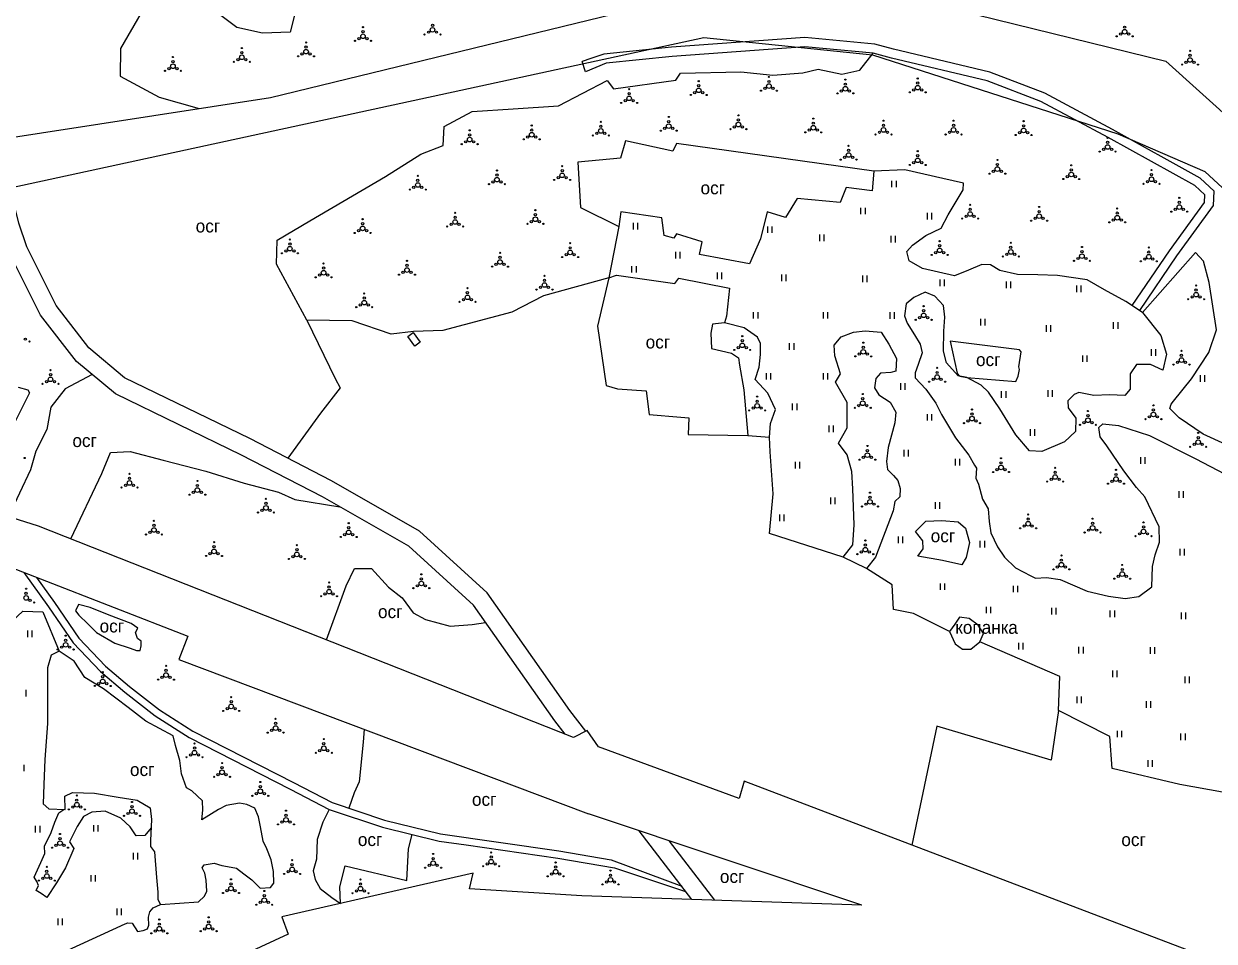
# Model space of a CAD drawing. Header units: millimetres. Extents: x 1379499 to 1411715, y 5652947 to 5671991.
# Drawn here: x 1400768 to 1401416, y 5660369 to 5660868 of the extents above; entities that cross this region are included whole.
import ezdxf

# ---------------------------------------------------------------- set-up
doc = ezdxf.new("R2010")
doc.units = ezdxf.units.MM
doc.layers.add('_5Інше', color=252, linetype='Continuous', lineweight=25)
for name, color, linetype in [('вулиці', 7, 'Continuous'), ('ВулНазва', 7, 'Continuous'), ('на область', 5, 'Continuous')]:
    doc.layers.add(name, color=color, linetype=linetype)
picture_1 = doc.add_image_def('image1.bmp', size_in_pixel=(3370, 2384))

# ---------------------------------------------------------------- blocks, each defined once
blk = doc.blocks.new('ЛвЗд')
at = {"layer": '_5Інше', "color": 204, "linetype": 'Continuous'}
for points in [[(45111.047, 27866.312), (45265.093, 27827.251)], [(44777.635, 27810.375), (44999.44, 27863.053)], [(44635.724, 27762.095), (45013.836, 27841.635)], [(45013.836, 27841.635), (45105.502, 27831.74)], [(45105.502, 27831.74), (45238.843, 27787.959)], [(45265.093, 27827.251), (45303.505, 27792.337)], [(44620.877, 27787.19), (44777.635, 27810.375)], [(45238.843, 27787.959), (45286.126, 27767.159)], [(45286.126, 27767.159), (45365.097, 27693.198)], [(44649.912, 27577.828), (44484.405, 27631.143)], [(44940.513, 27461.027), (44649.912, 27577.828)], [(44610.67, 27564.91), (44730.889, 27517.403)], [(44730.889, 27517.403), (44725.98, 27504.782)], [(44725.98, 27504.782), (44948.451, 27419.358)], [(44947.956, 27464.753), (44940.513, 27461.027)], [(44954.213, 27455.858), (44947.956, 27464.753)], [(45030.604, 27427.205), (44954.213, 27455.858)], [(45033.36, 27436.615), (45030.604, 27427.205)], [(45618.289, 27209.898), (45033.36, 27436.615)], [(45096.954, 27368.794), (44948.451, 27419.358)], [(44885.527, 27387.454), (44781.295, 27364.25)], [(44883.394, 27379.01), (44885.527, 27387.454)], [(44944.511, 27374.768), (44883.394, 27379.01)], [(45096.954, 27368.794), (44944.511, 27374.768)], [(44781.295, 27364.25), (44784.572, 27354.786)], [(44784.572, 27354.786), (44612.782, 27276.514)]]:
    blk.add_lwpolyline(points, dxfattribs=at)

msp = doc.modelspace()

# ---------------------------------------------------------------- linework, layer by layer
at = {"layer": 'вулиці', "color": 7}
for p, q in [((1401240.59, 5660778.9), (1401240.59, 5660782.5)), ((1401242.99, 5660778.9), (1401242.99, 5660782.5)), ((1401223.71, 5660764.21), (1401223.71, 5660767.81)), ((1401226.11, 5660764.21), (1401226.11, 5660767.81)), ((1401259.87, 5660761.43), (1401259.87, 5660765.03)), ((1401262.27, 5660761.43), (1401262.27, 5660765.03)), ((1401099.85, 5660755.88), (1401099.85, 5660759.48)), ((1401102.25, 5660755.88), (1401102.25, 5660759.48)), ((1401173.04, 5660754.04), (1401173.04, 5660757.64)), ((1401175.44, 5660754.04), (1401175.44, 5660757.64)), ((1401201.25, 5660749.67), (1401201.25, 5660753.27)), ((1401203.65, 5660749.67), (1401203.65, 5660753.27)), ((1401240.2, 5660748.93), (1401240.2, 5660752.53)), ((1401242.6, 5660748.93), (1401242.6, 5660752.53)), ((1401122.9, 5660740.2), (1401122.9, 5660743.8)), ((1401125.3, 5660740.2), (1401125.3, 5660743.8)), ((1401099.06, 5660732.46), (1401099.06, 5660736.06)), ((1401101.46, 5660732.46), (1401101.46, 5660736.06)), ((1401145.55, 5660728.88), (1401145.55, 5660732.48)), ((1401147.95, 5660728.88), (1401147.95, 5660732.48)), ((1401180.59, 5660727.84), (1401180.59, 5660731.44)), ((1401182.99, 5660727.84), (1401182.99, 5660731.44)), ((1401224.69, 5660727.25), (1401224.69, 5660730.85)), ((1401227.09, 5660727.25), (1401227.09, 5660730.85)), ((1401266.88, 5660725.06), (1401266.88, 5660728.66)), ((1401269.28, 5660725.06), (1401269.28, 5660728.66)), ((1401302.93, 5660723.97), (1401302.93, 5660727.57)), ((1401305.33, 5660723.97), (1401305.33, 5660727.57)), ((1401341.16, 5660721.79), (1401341.16, 5660725.39)), ((1401343.56, 5660721.79), (1401343.56, 5660725.39)), ((1401165.29, 5660707.4), (1401165.29, 5660711)), ((1401167.69, 5660707.4), (1401167.69, 5660711)), ((1401203.24, 5660707.4), (1401203.24, 5660711)), ((1401205.64, 5660707.4), (1401205.64, 5660711)), ((1401239.59, 5660707.27), (1401239.59, 5660710.87)), ((1401241.99, 5660707.27), (1401241.99, 5660710.87)), ((1401288.95, 5660703.68), (1401288.95, 5660707.28)), ((1401291.35, 5660703.68), (1401291.35, 5660707.28)), ((1401324.77, 5660700.18), (1401324.77, 5660703.78)), ((1401327.17, 5660700.18), (1401327.17, 5660703.78)), ((1401361.26, 5660701.93), (1401361.26, 5660705.53)), ((1401363.66, 5660701.93), (1401363.66, 5660705.53)), ((1401184.88, 5660690.42), (1401184.88, 5660694.02)), ((1401187.28, 5660690.42), (1401187.28, 5660694.02)), ((1401344.43, 5660683.82), (1401344.43, 5660687.42)), ((1401346.83, 5660683.82), (1401346.83, 5660687.42)), ((1401381.8, 5660687.2), (1401381.8, 5660690.8)), ((1401384.2, 5660687.2), (1401384.2, 5660690.8)), ((1401172.22, 5660674.2), (1401172.22, 5660677.8)), ((1401174.62, 5660674.2), (1401174.62, 5660677.8)), ((1401203.33, 5660674.2), (1401203.33, 5660677.8)), ((1401205.73, 5660674.2), (1401205.73, 5660677.8)), ((1401408.55, 5660673.09), (1401408.55, 5660676.69)), ((1401410.95, 5660673.09), (1401410.95, 5660676.69)), ((1401245.39, 5660668.68), (1401245.39, 5660672.28)), ((1401247.79, 5660668.68), (1401247.79, 5660672.28)), ((1401300.31, 5660664.29), (1401300.31, 5660667.89)), ((1401302.71, 5660664.29), (1401302.71, 5660667.89)), ((1401325.65, 5660664.83), (1401325.65, 5660668.43)), ((1401328.05, 5660664.83), (1401328.05, 5660668.43)), ((1401186.52, 5660657.66), (1401186.52, 5660661.26)), ((1401188.92, 5660657.66), (1401188.92, 5660661.26)), ((1401259.89, 5660651.9), (1401259.89, 5660655.5)), ((1401262.29, 5660651.9), (1401262.29, 5660655.5)), ((1401206.34, 5660645.63), (1401206.34, 5660649.23)), ((1401208.74, 5660645.63), (1401208.74, 5660649.23)), ((1401316.04, 5660643.56), (1401316.04, 5660647.16)), ((1401318.44, 5660643.56), (1401318.44, 5660647.16)), ((1401247.17, 5660632.32), (1401247.17, 5660635.92)), ((1401249.57, 5660632.32), (1401249.57, 5660635.92)), ((1401188.03, 5660625.83), (1401188.03, 5660629.43)), ((1401190.43, 5660625.83), (1401190.43, 5660629.43)), ((1401275.16, 5660627.49), (1401275.16, 5660631.09)), ((1401277.56, 5660627.49), (1401277.56, 5660631.09)), ((1401376.04, 5660628.37), (1401376.04, 5660631.97)), ((1401378.44, 5660628.37), (1401378.44, 5660631.97)), ((1401207.34, 5660606.43), (1401207.34, 5660610.03)), ((1401209.74, 5660606.43), (1401209.74, 5660610.03)), ((1401396.9, 5660609.81), (1401396.9, 5660613.41)), ((1401399.3, 5660609.81), (1401399.3, 5660613.41)), ((1401264.22, 5660603.85), (1401264.22, 5660607.45)), ((1401266.62, 5660603.85), (1401266.62, 5660607.45)), ((1401179.5, 5660597.16), (1401179.5, 5660600.76)), ((1401181.9, 5660597.16), (1401181.9, 5660600.76)), ((1401244.13, 5660585.14), (1401244.13, 5660588.74)), ((1401246.53, 5660585.14), (1401246.53, 5660588.74)), ((1401288.66, 5660582.85), (1401288.66, 5660586.45)), ((1401291.06, 5660582.85), (1401291.06, 5660586.45)), ((1401397.41, 5660578.48), (1401397.41, 5660582.08)), ((1401399.81, 5660578.48), (1401399.81, 5660582.08)), ((1401267.03, 5660559.71), (1401267.03, 5660563.31)), ((1401269.43, 5660559.71), (1401269.43, 5660563.31)), ((1401306.73, 5660558.44), (1401306.73, 5660562.04)), ((1401309.13, 5660558.44), (1401309.13, 5660562.04)), ((1401291.97, 5660547), (1401291.97, 5660550.6)), ((1401294.37, 5660547), (1401294.37, 5660550.6)), ((1401327.63, 5660546.45), (1401327.63, 5660550.05)), ((1401330.03, 5660546.45), (1401330.03, 5660550.05)), ((1401359.45, 5660544.92), (1401359.45, 5660548.52)), ((1401361.85, 5660544.92), (1401361.85, 5660548.52)), ((1401398.18, 5660543.84), (1401398.18, 5660547.44)), ((1401400.58, 5660543.84), (1401400.58, 5660547.44)), ((1400770.09, 5660533.97), (1400770.09, 5660537.57)), ((1400772.49, 5660533.97), (1400772.49, 5660537.57)), ((1401309.57, 5660527.38), (1401309.57, 5660530.98)), ((1401311.97, 5660527.38), (1401311.97, 5660530.98)), ((1401342.4, 5660525.09), (1401342.4, 5660528.69)), ((1401344.8, 5660525.09), (1401344.8, 5660528.69)), ((1401381.38, 5660525.02), (1401381.38, 5660528.62)), ((1401383.78, 5660525.02), (1401383.78, 5660528.62)), ((1401360.76, 5660512.31), (1401360.76, 5660515.91)), ((1401363.16, 5660512.31), (1401363.16, 5660515.91)), ((1401400.21, 5660509.01), (1401400.21, 5660512.61)), ((1401402.61, 5660509.01), (1401402.61, 5660512.61)), ((1400769.31, 5660501.68), (1400769.31, 5660505.28)), ((1401341.38, 5660498.14), (1401341.38, 5660501.74)), ((1401343.78, 5660498.14), (1401343.78, 5660501.74)), ((1401379.09, 5660495.53), (1401379.09, 5660499.13)), ((1401381.49, 5660495.53), (1401381.49, 5660499.13)), ((1401363.31, 5660479.52), (1401363.31, 5660483.12)), ((1401365.71, 5660479.52), (1401365.71, 5660483.12)), ((1401397.92, 5660477.99), (1401397.92, 5660481.59)), ((1401400.32, 5660477.99), (1401400.32, 5660481.59)), ((1401380.11, 5660463.5), (1401380.11, 5660467.1)), ((1401382.51, 5660463.5), (1401382.51, 5660467.1)), ((1400768.17, 5660460.99), (1400768.17, 5660464.59)), ((1400774.42, 5660427.7), (1400774.42, 5660431.3)), ((1400776.82, 5660427.7), (1400776.82, 5660431.3)), ((1400806.03, 5660428.17), (1400806.03, 5660431.77)), ((1400808.43, 5660428.17), (1400808.43, 5660431.77)), ((1400827.74, 5660412.95), (1400827.74, 5660416.55)), ((1400830.14, 5660412.95), (1400830.14, 5660416.55)), ((1400804.65, 5660400.95), (1400804.65, 5660404.55)), ((1400807.05, 5660400.95), (1400807.05, 5660404.55)), ((1400818.73, 5660382.73), (1400818.73, 5660386.33)), ((1400821.13, 5660382.73), (1400821.13, 5660386.33)), ((1400786.72, 5660377.31), (1400786.72, 5660380.91)), ((1400789.12, 5660377.31), (1400789.12, 5660380.91))]:
    msp.add_line(p, q, dxfattribs=at)
at = {"layer": 'вулиці', "color": 7, "lineweight": -2}
for points in [[(1400915.29, 5660927.68), (1400923.87, 5660915.3), (1400921.62, 5660911.28), (1400924.84, 5660901.79), (1400918.08, 5660883.45), (1400912.92, 5660863.34), (1400897.95, 5660862.86), (1400883.94, 5660865.91), (1400874.6, 5660872.99), (1400871.54, 5660882.8), (1400860.42, 5660884.25), (1400843.95, 5660883.13), (1400831.82, 5660873.83), (1400820.67, 5660854.54), (1400820.5, 5660839.42), (1400841.66, 5660828.04), (1400863.45, 5660821.83)], [(1401375.48, 5660711.79), (1401395.73, 5660741.53), (1401415.72, 5660768.98), (1401415.99, 5660776.8), (1401408.45, 5660783.94), (1401360.64, 5660810.4), (1401323.77, 5660830.09), (1401293.88, 5660841.59), (1401241.51, 5660854.14), (1401231.2, 5660856.79), (1401193.2, 5660860.45), (1401120.6, 5660855.12), (1401083.66, 5660851.46), (1401076.65, 5660849.04), (1401071.89, 5660847.46)], [(1401371.28, 5660714.51), (1401391.65, 5660744.41), (1401410.77, 5660770.68), (1401410.91, 5660774.72), (1401405.47, 5660779.88), (1401358.25, 5660806.01), (1401321.69, 5660825.53), (1401292.39, 5660836.81), (1401240.3, 5660849.29), (1401230.33, 5660851.85), (1401193.14, 5660855.43), (1401121.03, 5660850.14), (1401084.93, 5660846.57), (1401073.85, 5660841.75), (1401071.89, 5660847.46)], [(1401086.47, 5660729.67), (1401080.29, 5660703.38), (1401084.95, 5660671.06), (1401091.23, 5660669.2), (1401106.82, 5660668.04), (1401108.45, 5660655.25), (1401125.67, 5660653.86), (1401130.09, 5660653.39), (1401129.63, 5660644.33), (1401162.15, 5660643.73)], [(1400921.97, 5660706.52), (1400937.52, 5660674.76), (1400940.22, 5660669.76), (1400929.43, 5660655.91), (1400911.75, 5660631.41)], [(1400805.17, 5660677.02), (1400790.49, 5660669.13), (1400782.73, 5660659.26), (1400780.61, 5660647.04), (1400774.5, 5660635.29), (1400771.67, 5660625.19), (1400759.64, 5660599.63)], [(1400771.05, 5660667.09), (1400763.1, 5660650.99)], [(1400764.88, 5660670.05), (1400770.22, 5660668.63), (1400771.05, 5660667.09)], [(1401214.01, 5660577.5), (1401173.88, 5660590.42), (1401175.85, 5660612.07), (1401174.33, 5660634.91), (1401173.98, 5660642.98)], [(1400793.67, 5660587.48), (1400810.53, 5660623.04), (1400815.24, 5660634.56), (1400825.82, 5660635.03), (1400843.93, 5660630.33), (1400866.99, 5660624.45), (1400887.97, 5660617.84), (1400906.55, 5660612.91), (1400915.49, 5660608.91), (1400940.09, 5660604.99)], [(1401253.35, 5660591.6), (1401259, 5660597.25), (1401267.81, 5660597.47), (1401276.62, 5660596.79), (1401280.69, 5660593.41), (1401282.72, 5660585.51), (1401280.91, 5660577.38), (1401278.65, 5660573.32), (1401268.03, 5660575.8), (1401254.7, 5660578.06), (1401257.64, 5660582.12), (1401257.41, 5660586.41), (1401253.35, 5660591.6)], [(1400932.74, 5660532.53), (1400943.54, 5660562.05), (1400948.01, 5660571.45), (1400957.19, 5660571.45), (1400966.56, 5660561.18), (1400973.89, 5660555.47), (1400980, 5660547.25), (1400986.59, 5660543.72), (1401000, 5660539.96), (1401011.99, 5660540.9), (1401019.37, 5660542.08)], [(1401420.45, 5660449.59), (1401397.33, 5660453.9), (1401360.5, 5660462.53), (1401359.23, 5660480.04), (1401331.19, 5660494.11), (1401331.96, 5660512.63), (1401288.46, 5660531.5), (1401290.49, 5660536.07), (1401287.44, 5660540.63), (1401282.62, 5660544.19), (1401277.28, 5660544.95), (1401274.74, 5660541.14), (1401271.95, 5660537.08), (1401252.39, 5660546.98), (1401241.47, 5660549.01), (1401240.7, 5660562.46), (1401226.76, 5660571.43)], [(1400768.04, 5660569.2), (1400781.5, 5660550.61), (1400794.91, 5660530.99), (1400809.72, 5660515.42), (1400822.92, 5660504), (1400839.57, 5660491.19), (1400857.99, 5660479.43), (1400912.98, 5660451.3), (1400934.26, 5660440.27), (1400963.17, 5660430.57), (1400994.1, 5660423.05), (1401008.78, 5660420.92)], [(1400774.91, 5660566.53), (1400784.78, 5660552.91), (1400798.03, 5660533.51), (1400812.48, 5660518.32), (1400825.44, 5660507.1), (1400841.87, 5660494.47), (1400859.99, 5660482.9), (1400914.81, 5660454.85), (1400935.82, 5660443.96), (1400964.28, 5660434.42), (1400994.86, 5660426.98), (1401059.32, 5660417.65), (1401087.78, 5660412.87), (1401126.12, 5660398.39)], [(1400797.83, 5660551.87), (1400796.08, 5660548.38), (1400798.03, 5660546.02), (1400802.86, 5660541.2), (1400807.48, 5660536.48), (1400817.55, 5660530.73), (1400825.88, 5660528.06), (1400829.27, 5660526.73), (1400831.32, 5660526.83), (1400831.94, 5660529.39), (1400831.94, 5660531.86), (1400829.88, 5660533.29), (1400828.86, 5660536.48), (1400829.99, 5660538.94), (1400826.49, 5660541.51), (1400814.47, 5660545.92), (1400804.2, 5660550.13), (1400797.83, 5660551.87)], [(1400745.41, 5660532.37), (1400758.36, 5660539.66), (1400767.4, 5660548.14), (1400778.34, 5660547.87), (1400787.28, 5660526.45)], [(1401271.95, 5660537.08), (1401274.99, 5660530.43), (1401279, 5660527.54), (1401283.45, 5660527.54), (1401288.46, 5660531.5), (1401288.46, 5660531.5)], [(1401331.19, 5660494.11), (1401327.34, 5660467.07), (1401264.94, 5660485.5), (1401251.34, 5660420.83)], [(1400953.21, 5660483.87), (1400952.8, 5660476.84), (1400950.59, 5660455.35), (1400947.78, 5660449.33), (1400944.95, 5660440.9)], [(1400934.26, 5660440.27), (1400930.73, 5660433.24), (1400927.6, 5660423.86), (1400927.41, 5660413.11), (1400925.45, 5660406.86), (1400926.54, 5660402.11)], [(1400926.54, 5660402.11), (1400929.29, 5660397.17), (1400935.6, 5660392.36), (1400940.32, 5660388.98), (1400940.08, 5660398.16), (1400942.9, 5660409.61), (1400976.43, 5660401.65), (1400977.43, 5660418.89), (1400979.32, 5660426.65)], [(1401008.78, 5660420.92), (1401058.71, 5660413.69), (1401089.46, 5660408.53)], [(1401089.46, 5660408.53), (1401128.21, 5660395.66)]]:
    msp.add_lwpolyline(points, dxfattribs=at)
at = {"layer": 'вулиці', "color": 7}
for points in [[(1401086.47, 5660729.67), (1401050.81, 5660719.9), (1401033.63, 5660710.98), (1400996.18, 5660701.02), (1400980.04, 5660700.34), (1400968.01, 5660698.97), (1400946.71, 5660706.17), (1400921.97, 5660706.52), (1400905.48, 5660737.06), (1400905.83, 5660750.1), (1400923.69, 5660760.74), (1400964.92, 5660784.77), (1400984.18, 5660796.86), (1400996.2, 5660801.66), (1400996.89, 5660811.96), (1401012, 5660820.19), (1401034.34, 5660821.57), (1401059.07, 5660823.28), (1401085.53, 5660837.01), (1401088.95, 5660832.57), (1401122.98, 5660837.2), (1401125.48, 5660841.12), (1401158.26, 5660841.83), (1401175.79, 5660839.88), (1401192.01, 5660841.3), (1401200.38, 5660843.26), (1401213.39, 5660840.41), (1401223.19, 5660842.73), (1401230.33, 5660851.85)], [(1401230.8, 5660787.75), (1401123.24, 5660802.72), (1401121.36, 5660798.6), (1401095.48, 5660804.22), (1401092.85, 5660794.85), (1401069.59, 5660792.6), (1401071.09, 5660767.87), (1401091.93, 5660757.53)], [(1401376.95, 5660710.84), (1401367.9, 5660716.69), (1401356.31, 5660723.02), (1401346.9, 5660728.45), (1401330.78, 5660730.98), (1401319.92, 5660731.34), (1401308.87, 5660731.52), (1401299.28, 5660733.69), (1401294.21, 5660736.77), (1401289.5, 5660736.95), (1401282.26, 5660733.87), (1401274.65, 5660730.8), (1401257.23, 5660734.66), (1401249.98, 5660738.82), (1401248.72, 5660743.88), (1401251.8, 5660747.32), (1401259.04, 5660752.75), (1401267.37, 5660756.73), (1401271.17, 5660763.96), (1401279.33, 5660777.62), (1401279.51, 5660781.24), (1401268.28, 5660783.77), (1401247.64, 5660788.47), (1401230.8, 5660787.75), (1401229.84, 5660777.03), (1401215.68, 5660778.8), (1401212.43, 5660770.69), (1401188.96, 5660772.9), (1401182.59, 5660762.54), (1401172.7, 5660765.49), (1401169.01, 5660750.9), (1401163.11, 5660737.33), (1401135.76, 5660742.35), (1401137.23, 5660749.28), (1401123.36, 5660753.55), (1401121.89, 5660751.2), (1401116.57, 5660752.67), (1401115.39, 5660762.25), (1401092.96, 5660765.49), (1401091.93, 5660757.53), (1401086.47, 5660729.67), (1401090.6, 5660731), (1401122.33, 5660726.58), (1401124.54, 5660729.53), (1401152.14, 5660723.92), (1401150.52, 5660708.8), (1401149.34, 5660705.12), (1401142.85, 5660704.38), (1401141.96, 5660699.51), (1401142.4, 5660691.11), (1401153.18, 5660688.61), (1401157.01, 5660686.1), (1401157.66, 5660682.16), (1401159.91, 5660668.7), (1401162.15, 5660643.73), (1401173.98, 5660642.98), (1401174.43, 5660650.31), (1401177.28, 5660657.94), (1401172.93, 5660666.91), (1401166.05, 5660674.24), (1401168.29, 5660680.97), (1401169.04, 5660687.85), (1401169.04, 5660693.83), (1401167.39, 5660697.3), (1401160.2, 5660702.39), (1401149.34, 5660705.12)], [(1400803.47, 5660691.49), (1400785.56, 5660714.61), (1400769.7, 5660746.57), (1400765.31, 5660759.46), (1400762.28, 5660771.82)], [(1400796.59, 5660684.05), (1400777.05, 5660709.27), (1400760.44, 5660742.72), (1400755.7, 5660756.68), (1400752.09, 5660769.6)], [(1401422.35, 5660638.99), (1401410.08, 5660644.53), (1401397.02, 5660653.34), (1401391.79, 5660658.56), (1401392.54, 5660660.8), (1401393.82, 5660662.4), (1401403.74, 5660674.61), (1401413.14, 5660689.01), (1401417.32, 5660701.32), (1401413.36, 5660727.08), (1401410.22, 5660738.77), (1401405.84, 5660743.36), (1401376.95, 5660710.84), (1401386.91, 5660698.27), (1401390.08, 5660687.99), (1401387.97, 5660679.3), (1401381.37, 5660682.46), (1401373.68, 5660682.46), (1401370.3, 5660677.45), (1401370.3, 5660669.02), (1401367.4, 5660665.59), (1401358.96, 5660665.86), (1401350.52, 5660665.59), (1401342.33, 5660667.28), (1401342.33, 5660667.28)], [(1401342.33, 5660667.28), (1401339.73, 5660666.08), (1401336.33, 5660662.68), (1401336.53, 5660658.89), (1401340.73, 5660653.3), (1401340.53, 5660645.91), (1401334.53, 5660640.31), (1401322.14, 5660635.12), (1401315.54, 5660635.52), (1401307.95, 5660644.11), (1401299.35, 5660658.29), (1401293.19, 5660667.3), (1401289.19, 5660671.16), (1401281.32, 5660675.29), (1401276.67, 5660676.32), (1401270.22, 5660683.41), (1401268.66, 5660689.65), (1401268.79, 5660700.61), (1401269.44, 5660708.21), (1401268.66, 5660714.53), (1401264.02, 5660719.69), (1401258.6, 5660721.88), (1401252.54, 5660718.91), (1401248.28, 5660715.43), (1401247.5, 5660708.86), (1401248.79, 5660704.86), (1401252.79, 5660698.54), (1401255.89, 5660693.52), (1401257.05, 5660688.75), (1401254.86, 5660682.43), (1401253.18, 5660677.92), (1401253.31, 5660675.21), (1401259, 5660669.08), (1401264.54, 5660661.35), (1401267.51, 5660655.16), (1401275.12, 5660642.53), (1401282.48, 5660633.12), (1401285.46, 5660627.74), (1401286.62, 5660626.07), (1401286.23, 5660620.65), (1401287.78, 5660617.3), (1401289.97, 5660609.18), (1401292.94, 5660603.89), (1401293.59, 5660597.06), (1401294.36, 5660590.87), (1401297.97, 5660583.27), (1401301.88, 5660577.56), (1401307.89, 5660571.76), (1401316.15, 5660567.35), (1401318.67, 5660566.15), (1401324.65, 5660566.55), (1401332.22, 5660565.36), (1401346.83, 5660558.98), (1401358.39, 5660556.33), (1401367.56, 5660555), (1401375, 5660556.2), (1401382.04, 5660561.51), (1401382.44, 5660572.52), (1401383.9, 5660578.76), (1401386.15, 5660585.79), (1401386.02, 5660594.02), (1401378.32, 5660610.43), (1401373.68, 5660615.47), (1401366.89, 5660624.63), (1401357.59, 5660638.22), (1401353.87, 5660643.13), (1401353.2, 5660648.17), (1401355.33, 5660650.16), (1401363.96, 5660649.24), (1401380.83, 5660643.79), (1401406.01, 5660631.03), (1401433.5, 5660616.69)], [(1401209.22, 5660692.95), (1401213.03, 5660697.53), (1401219.63, 5660700.01), (1401225.92, 5660700.71), (1401234.77, 5660700.01), (1401238.8, 5660693.49), (1401243.15, 5660685.74), (1401242.76, 5660678.84), (1401239.89, 5660678.06), (1401234.38, 5660677.67), (1401231.89, 5660674.88), (1401231.12, 5660669.7), (1401233.53, 5660665.9), (1401239.66, 5660662.02), (1401242.69, 5660656.44), (1401242.22, 5660650.78), (1401238.5, 5660637.31), (1401237.56, 5660629.64), (1401238.19, 5660625.29), (1401241.45, 5660621.96), (1401243.78, 5660619.32), (1401245.09, 5660614.9), (1401244.95, 5660610.42), (1401242.08, 5660607.94), (1401241.23, 5660602.82), (1401231.62, 5660577.5), (1401226.76, 5660571.43), (1401214.01, 5660577.5), (1401219.32, 5660584.32), (1401219.93, 5660595.25), (1401219.32, 5660614.74), (1401218.71, 5660624.14), (1401216.13, 5660633.24), (1401211.42, 5660639.62), (1401216.29, 5660648.05), (1401216.13, 5660655.03), (1401216.29, 5660661.85), (1401209.91, 5660672.78), (1401212.64, 5660677.33), (1401209.45, 5660687.19), (1401209.22, 5660692.95)], [(1401272.28, 5660695.09), (1401276.17, 5660677.8), (1401277.47, 5660676.14), (1401281.32, 5660675.29), (1401308.07, 5660673.14), (1401309.37, 5660676.01), (1401309.95, 5660679.68), (1401309.59, 5660681.12), (1401310.88, 5660689.31), (1401310.09, 5660690.46), (1401272.28, 5660695.09)], [(1401073.91, 5660482.84), (1401065.28, 5660494.16), (1401020.27, 5660558.18), (1400983.42, 5660591.67), (1400935.45, 5660619.18), (1400891.02, 5660642.11), (1400822.88, 5660675.28), (1400803.47, 5660691.49)], [(1401062.62, 5660481.22), (1401057.03, 5660488.5), (1401012.73, 5660551.52), (1400977.5, 5660583.54), (1400930.67, 5660610.39), (1400886.54, 5660633.17), (1400817.93, 5660666.57), (1400796.59, 5660684.05)], [(1400791.92, 5660363.62), (1400823.2, 5660377.95), (1400824.66, 5660378.49), (1400827.04, 5660378.4), (1400829.87, 5660373.89), (1400832.88, 5660374.34), (1400835.3, 5660375.25), (1400836.12, 5660377.22), (1400835.94, 5660381.52), (1400836.58, 5660384.44), (1400838.41, 5660386.63), (1400842.43, 5660388.5), (1400863.05, 5660389.99), (1400866.34, 5660393.03), (1400867.61, 5660395.81), (1400867.23, 5660401.76), (1400866.47, 5660405.56), (1400865.07, 5660408.47), (1400866.22, 5660410.12), (1400871.54, 5660411), (1400875.85, 5660409.74), (1400880.92, 5660408.85), (1400883.71, 5660408.35), (1400887.76, 5660405.18), (1400892.2, 5660401.89), (1400896.63, 5660397.33), (1400902.21, 5660397.84), (1400904.11, 5660400.12), (1400903.86, 5660406.45), (1400902.59, 5660412.78), (1400900.31, 5660418.85), (1400898.28, 5660422.91), (1400896.76, 5660430.82), (1400895.74, 5660436.27), (1400893.84, 5660440.95), (1400889.41, 5660442.98), (1400885.35, 5660443.74), (1400878.13, 5660442.35), (1400873.94, 5660440.19), (1400864.82, 5660434.62), (1400865.45, 5660439.81), (1400865.32, 5660444.88), (1400859.49, 5660450.45), (1400856.58, 5660451.97), (1400853.91, 5660459.62), (1400852.9, 5660466.96), (1400850.61, 5660475.06), (1400849.22, 5660480.25), (1400834.39, 5660488.3), (1400824.72, 5660495.73), (1400811.33, 5660505.89), (1400801.16, 5660512.08), (1400795.46, 5660521), (1400787.28, 5660526.45), (1400782.82, 5660524.22), (1400780.83, 5660517.28), (1400780.83, 5660487.07), (1400779.35, 5660467.5), (1400778.85, 5660453.88), (1400778.6, 5660443.23), (1400781.58, 5660440.5), (1400790.5, 5660440.25), (1400790.3, 5660447.49), (1400794.54, 5660449.55), (1400806.41, 5660449.03), (1400819.33, 5660446.97), (1400829.66, 5660445.32), (1400836.78, 5660441.19), (1400837.51, 5660434.8), (1400837, 5660423.29), (1400837, 5660419.99), (1400839.06, 5660417.1), (1400840.27, 5660403.18), (1400840.86, 5660395.29), (1400840.98, 5660391.18), (1400842.43, 5660388.5)], [(1400837.3, 5660430.15), (1400833.92, 5660426.02), (1400829.15, 5660425.85), (1400825.85, 5660430.79), (1400820.75, 5660435.56), (1400812.35, 5660439.34), (1400805.1, 5660438.85), (1400800.49, 5660436.38), (1400797.03, 5660430.95), (1400792.92, 5660422.56), (1400795.22, 5660418.94), (1400790.61, 5660408.41), (1400785.83, 5660400.35), (1400780.56, 5660392.29), (1400777.43, 5660394.43), (1400774.8, 5660396.07), (1400775.94, 5660398.87), (1400775, 5660401.01), (1400773.54, 5660403.31), (1400777.22, 5660411.42), (1400779.44, 5660416.19), (1400779.27, 5660420.29), (1400782.92, 5660427.7), (1400784.84, 5660433.25), (1400787.11, 5660438.46), (1400789.79, 5660440.27)], [(1401131.64, 5660391.18), (1401102.98, 5660428.57)], [(1401144.09, 5660390.77), (1401119.48, 5660423.06)]]:
    msp.add_lwpolyline(points, dxfattribs=at)
msp.add_lwpolyline([(1400979.97, 5660699.86), (1400983.78, 5660694.6), (1400980.79, 5660692.43), (1400976.98, 5660697.69), (1400979.97, 5660699.86)], close=True, dxfattribs=at)
for centre, radius in [((1400990.49, 5660867.11), 0.625), ((1400952.65, 5660861.11), 1.25), ((1400952.65, 5660863.61), 0.625), ((1400952.65, 5660866.11), 0.312), ((1400986.16, 5660862.11), 0.312), ((1400988.32, 5660863.36), 0.625), ((1400990.49, 5660864.61), 1.25), ((1400992.65, 5660863.36), 0.625), ((1400994.82, 5660862.11), 0.312), ((1401362.94, 5660861.08), 0.312), ((1401365.11, 5660862.33), 0.625), ((1401367.27, 5660863.58), 1.25), ((1401367.27, 5660866.08), 0.625), ((1401369.44, 5660862.33), 0.625), ((1401371.6, 5660861.08), 0.312), ((1400886.68, 5660854.7), 0.312), ((1400921.65, 5660855.23), 0.625), ((1400921.65, 5660857.73), 0.312), ((1400948.32, 5660858.61), 0.312), ((1400950.48, 5660859.86), 0.625), ((1400954.81, 5660859.86), 0.625), ((1400956.98, 5660858.61), 0.312), ((1400849.16, 5660849.81), 0.312), ((1400884.52, 5660848.45), 0.625), ((1400886.68, 5660849.7), 1.25), ((1400886.68, 5660852.2), 0.625), ((1400888.85, 5660848.45), 0.625), ((1400917.32, 5660850.23), 0.312), ((1400919.48, 5660851.48), 0.625), ((1400921.65, 5660852.73), 1.25), ((1400923.81, 5660851.48), 0.625), ((1400925.98, 5660850.23), 0.312), ((1401402.88, 5660848.21), 1.25), ((1401402.88, 5660850.71), 0.625), ((1401402.88, 5660853.21), 0.312), ((1400844.83, 5660842.31), 0.312), ((1400847, 5660843.56), 0.625), ((1400849.16, 5660844.81), 1.25), ((1400849.16, 5660847.31), 0.625), ((1400851.33, 5660843.56), 0.625), ((1400853.49, 5660842.31), 0.312), ((1400882.35, 5660847.2), 0.312), ((1400891.01, 5660847.2), 0.312), ((1401398.55, 5660845.71), 0.312), ((1401400.72, 5660846.96), 0.625), ((1401405.05, 5660846.96), 0.625), ((1401407.21, 5660845.71), 0.312), ((1401135.4, 5660836.69), 0.312), ((1401173.6, 5660834), 1.25), ((1401173.6, 5660836.5), 0.625), ((1401173.6, 5660839), 0.312), ((1401215.24, 5660835.05), 0.625), ((1401215.24, 5660837.55), 0.312), ((1401254.61, 5660835.64), 0.625), ((1401254.61, 5660838.14), 0.312), ((1401097.54, 5660829.82), 0.625), ((1401097.54, 5660832.32), 0.312), ((1401131.07, 5660829.19), 0.312), ((1401133.23, 5660830.44), 0.625), ((1401135.4, 5660831.69), 1.25), ((1401135.4, 5660834.19), 0.625), ((1401137.56, 5660830.44), 0.625), ((1401139.73, 5660829.19), 0.312), ((1401169.27, 5660831.5), 0.312), ((1401171.43, 5660832.75), 0.625), ((1401175.76, 5660832.75), 0.625), ((1401177.93, 5660831.5), 0.312), ((1401210.91, 5660830.05), 0.312), ((1401213.07, 5660831.3), 0.625), ((1401215.24, 5660832.55), 1.25), ((1401217.4, 5660831.3), 0.625), ((1401219.57, 5660830.05), 0.312), ((1401250.28, 5660830.64), 0.312), ((1401252.45, 5660831.89), 0.625), ((1401254.61, 5660833.14), 1.25), ((1401256.78, 5660831.89), 0.625), ((1401258.94, 5660830.64), 0.312), ((1401093.21, 5660824.82), 0.312), ((1401095.38, 5660826.07), 0.625), ((1401097.54, 5660827.32), 1.25), ((1401099.71, 5660826.07), 0.625), ((1401101.87, 5660824.82), 0.312), ((1401119.09, 5660817.2), 0.312), ((1401157, 5660815.56), 0.625), ((1401157, 5660818.06), 0.312), ((1401197.77, 5660816.32), 0.312), ((1401010.7, 5660809.9), 0.312), ((1401044.48, 5660810.02), 0.625), ((1401044.48, 5660812.52), 0.312), ((1401082.11, 5660809.58), 1.25), ((1401082.11, 5660812.08), 0.625), ((1401082.11, 5660814.58), 0.312), ((1401114.76, 5660809.7), 0.312), ((1401116.92, 5660810.95), 0.625), ((1401119.09, 5660812.2), 1.25), ((1401119.09, 5660814.7), 0.625), ((1401121.25, 5660810.95), 0.625), ((1401123.42, 5660809.7), 0.312), ((1401152.67, 5660810.56), 0.312), ((1401154.83, 5660811.81), 0.625), ((1401157, 5660813.06), 1.25), ((1401159.16, 5660811.81), 0.625), ((1401161.33, 5660810.56), 0.312), ((1401195.6, 5660810.07), 0.625), ((1401197.77, 5660811.32), 1.25), ((1401197.77, 5660813.82), 0.625), ((1401199.93, 5660810.07), 0.625), ((1401233.81, 5660808.91), 0.625), ((1401235.98, 5660810.16), 1.25), ((1401235.98, 5660812.66), 0.625), ((1401235.98, 5660815.16), 0.312), ((1401238.14, 5660808.91), 0.625), ((1401271.95, 5660808.91), 0.625), ((1401274.12, 5660810.16), 1.25), ((1401274.12, 5660812.66), 0.625), ((1401274.12, 5660815.16), 0.312), ((1401276.28, 5660808.91), 0.625), ((1401312.26, 5660809.87), 1.25), ((1401312.26, 5660812.37), 0.625), ((1401312.26, 5660814.87), 0.312), ((1401008.54, 5660803.65), 0.625), ((1401010.7, 5660804.9), 1.25), ((1401010.7, 5660807.4), 0.625), ((1401012.87, 5660803.65), 0.625), ((1401040.15, 5660805.02), 0.312), ((1401042.31, 5660806.27), 0.625), ((1401044.48, 5660807.52), 1.25), ((1401046.64, 5660806.27), 0.625), ((1401048.81, 5660805.02), 0.312), ((1401077.78, 5660807.08), 0.312), ((1401079.94, 5660808.33), 0.625), ((1401084.27, 5660808.33), 0.625), ((1401086.44, 5660807.08), 0.312), ((1401193.43, 5660808.82), 0.312), ((1401202.1, 5660808.82), 0.312), ((1401231.65, 5660807.66), 0.312), ((1401240.31, 5660807.66), 0.312), ((1401269.79, 5660807.66), 0.312), ((1401278.45, 5660807.66), 0.312), ((1401307.93, 5660807.37), 0.312), ((1401310.1, 5660808.62), 0.625), ((1401314.43, 5660808.62), 0.625), ((1401316.59, 5660807.37), 0.312), ((1401357.98, 5660803.35), 0.625), ((1401357.98, 5660805.85), 0.312), ((1401006.37, 5660802.4), 0.312), ((1401015.03, 5660802.4), 0.312), ((1401216.98, 5660796.48), 1.25), ((1401216.98, 5660798.98), 0.625), ((1401216.98, 5660801.48), 0.312), ((1401254.61, 5660796.08), 0.625), ((1401254.61, 5660798.58), 0.312), ((1401353.65, 5660798.35), 0.312), ((1401355.81, 5660799.6), 0.625), ((1401357.98, 5660800.85), 1.25), ((1401360.14, 5660799.6), 0.625), ((1401362.31, 5660798.35), 0.312), ((1401061.08, 5660790.41), 0.312), ((1401212.65, 5660793.98), 0.312), ((1401214.82, 5660795.23), 0.625), ((1401219.15, 5660795.23), 0.625), ((1401221.31, 5660793.98), 0.312), ((1401250.28, 5660791.08), 0.312), ((1401252.45, 5660792.33), 0.625), ((1401254.61, 5660793.58), 1.25), ((1401256.78, 5660792.33), 0.625), ((1401258.94, 5660791.08), 0.312), ((1401298.01, 5660788.81), 1.25), ((1401298.01, 5660791.31), 0.625), ((1401298.01, 5660793.81), 0.312), ((1401338.19, 5660790.9), 0.312), ((1400982.46, 5660785.17), 0.312), ((1401025.55, 5660783.08), 1.25), ((1401025.55, 5660785.58), 0.625), ((1401025.55, 5660788.08), 0.312), ((1401058.91, 5660784.16), 0.625), ((1401061.08, 5660785.41), 1.25), ((1401061.08, 5660787.91), 0.625), ((1401063.24, 5660784.16), 0.625), ((1401293.68, 5660786.31), 0.312), ((1401295.84, 5660787.56), 0.625), ((1401300.17, 5660787.56), 0.625), ((1401302.34, 5660786.31), 0.312), ((1401333.86, 5660783.4), 0.312), ((1401336.03, 5660784.65), 0.625), ((1401338.19, 5660785.9), 1.25), ((1401338.19, 5660788.4), 0.625), ((1401340.36, 5660784.65), 0.625), ((1401342.52, 5660783.4), 0.312), ((1401381.87, 5660783.28), 1.25), ((1401381.87, 5660785.78), 0.625), ((1401381.87, 5660788.28), 0.312), ((1400978.13, 5660777.67), 0.312), ((1400980.29, 5660778.92), 0.625), ((1400982.46, 5660780.17), 1.25), ((1400982.46, 5660782.67), 0.625), ((1400984.62, 5660778.92), 0.625), ((1400986.79, 5660777.67), 0.312), ((1401021.22, 5660780.58), 0.312), ((1401023.39, 5660781.83), 0.625), ((1401027.72, 5660781.83), 0.625), ((1401029.88, 5660780.58), 0.312), ((1401056.74, 5660782.91), 0.312), ((1401065.41, 5660782.91), 0.312), ((1401377.54, 5660780.78), 0.312), ((1401379.7, 5660782.03), 0.625), ((1401384.03, 5660782.03), 0.625), ((1401386.2, 5660780.78), 0.312), ((1401397.01, 5660770.66), 0.625), ((1401397.01, 5660773.16), 0.312), ((1401002.81, 5660765.04), 0.312), ((1401046.49, 5660764), 0.625), ((1401046.49, 5660766.5), 0.312), ((1401283.16, 5660764.38), 1.25), ((1401283.16, 5660766.88), 0.625), ((1401283.16, 5660769.38), 0.312), ((1401320.72, 5660763.21), 1.25), ((1401320.72, 5660765.71), 0.625), ((1401320.72, 5660768.21), 0.312), ((1401363.23, 5660764.84), 0.625), ((1401363.23, 5660767.34), 0.312), ((1401392.68, 5660765.66), 0.312), ((1401394.84, 5660766.91), 0.625), ((1401397.01, 5660768.16), 1.25), ((1401399.17, 5660766.91), 0.625), ((1401401.34, 5660765.66), 0.312), ((1400952.43, 5660756.55), 1.25), ((1400952.43, 5660759.05), 0.625), ((1400952.43, 5660761.55), 0.312), ((1400998.48, 5660757.54), 0.312), ((1401000.64, 5660758.79), 0.625), ((1401002.81, 5660760.04), 1.25), ((1401002.81, 5660762.54), 0.625), ((1401004.97, 5660758.79), 0.625), ((1401007.14, 5660757.54), 0.312), ((1401042.16, 5660759), 0.312), ((1401044.32, 5660760.25), 0.625), ((1401046.49, 5660761.5), 1.25), ((1401048.65, 5660760.25), 0.625), ((1401050.82, 5660759), 0.312), ((1401278.83, 5660761.88), 0.312), ((1401280.99, 5660763.13), 0.625), ((1401285.32, 5660763.13), 0.625), ((1401287.49, 5660761.88), 0.312), ((1401316.39, 5660760.71), 0.312), ((1401318.56, 5660761.96), 0.625), ((1401322.89, 5660761.96), 0.625), ((1401325.05, 5660760.71), 0.312), ((1401358.9, 5660759.84), 0.312), ((1401361.07, 5660761.09), 0.625), ((1401363.23, 5660762.34), 1.25), ((1401365.4, 5660761.09), 0.625), ((1401367.56, 5660759.84), 0.312), ((1400948.1, 5660754.05), 0.312), ((1400950.27, 5660755.3), 0.625), ((1400954.6, 5660755.3), 0.625), ((1400956.76, 5660754.05), 0.312), ((1400910.67, 5660744.25), 0.625), ((1400912.83, 5660745.5), 1.25), ((1400912.83, 5660748), 0.625), ((1400912.83, 5660750.5), 0.312), ((1400915, 5660744.25), 0.625), ((1401065.41, 5660743.46), 1.25), ((1401065.41, 5660745.96), 0.625), ((1401065.41, 5660748.46), 0.312), ((1401266.56, 5660744.6), 1.25), ((1401266.56, 5660747.1), 0.625), ((1401266.56, 5660749.6), 0.312), ((1401305.29, 5660743.73), 1.25), ((1401305.29, 5660746.23), 0.625), ((1401305.29, 5660748.73), 0.312), ((1401344.01, 5660743.9), 0.625), ((1401344.01, 5660746.4), 0.312), ((1401380.41, 5660746.11), 0.312), ((1400908.5, 5660743), 0.312), ((1400917.16, 5660743), 0.312), ((1400976.6, 5660738.87), 0.312), ((1401027.27, 5660738.23), 1.25), ((1401027.27, 5660740.73), 0.625), ((1401027.27, 5660743.23), 0.312), ((1401061.08, 5660740.96), 0.312), ((1401063.25, 5660742.21), 0.625), ((1401067.58, 5660742.21), 0.625), ((1401069.74, 5660740.96), 0.312), ((1401262.23, 5660742.1), 0.312), ((1401264.4, 5660743.35), 0.625), ((1401268.73, 5660743.35), 0.625), ((1401270.89, 5660742.1), 0.312), ((1401300.96, 5660741.23), 0.312), ((1401303.12, 5660742.48), 0.625), ((1401307.45, 5660742.48), 0.625), ((1401309.62, 5660741.23), 0.312), ((1401339.68, 5660738.9), 0.312), ((1401341.85, 5660740.15), 0.625), ((1401344.01, 5660741.4), 1.25), ((1401346.18, 5660740.15), 0.625), ((1401348.34, 5660738.9), 0.312), ((1401376.08, 5660738.61), 0.312), ((1401378.25, 5660739.86), 0.625), ((1401380.41, 5660741.11), 1.25), ((1401380.41, 5660743.61), 0.625), ((1401382.58, 5660739.86), 0.625), ((1401384.74, 5660738.61), 0.312), ((1400929.01, 5660731.16), 0.625), ((1400931.18, 5660732.41), 1.25), ((1400931.18, 5660734.91), 0.625), ((1400931.18, 5660737.41), 0.312), ((1400933.34, 5660731.16), 0.625), ((1400972.27, 5660731.37), 0.312), ((1400974.44, 5660732.62), 0.625), ((1400976.6, 5660733.87), 1.25), ((1400976.6, 5660736.37), 0.625), ((1400978.77, 5660732.62), 0.625), ((1400980.93, 5660731.37), 0.312), ((1401022.94, 5660735.73), 0.312), ((1401025.1, 5660736.98), 0.625), ((1401029.43, 5660736.98), 0.625), ((1401031.6, 5660735.73), 0.312), ((1400926.85, 5660729.91), 0.312), ((1400935.51, 5660729.91), 0.312), ((1401049.27, 5660724.47), 0.625), ((1401051.44, 5660725.72), 1.25), ((1401051.44, 5660728.22), 0.625), ((1401051.44, 5660730.72), 0.312), ((1401053.6, 5660724.47), 0.625), ((1401406.18, 5660725.47), 0.312), ((1400953.31, 5660718.62), 0.625), ((1400953.31, 5660721.12), 0.312), ((1401009.51, 5660719.03), 1.25), ((1401009.51, 5660721.53), 0.625), ((1401009.51, 5660724.03), 0.312), ((1401047.11, 5660723.22), 0.312), ((1401055.77, 5660723.22), 0.312), ((1401404.01, 5660719.22), 0.625), ((1401406.18, 5660720.47), 1.25), ((1401406.18, 5660722.97), 0.625), ((1401408.34, 5660719.22), 0.625), ((1400948.98, 5660713.62), 0.312), ((1400951.14, 5660714.87), 0.625), ((1400953.31, 5660716.12), 1.25), ((1400955.47, 5660714.87), 0.625), ((1400957.64, 5660713.62), 0.312), ((1401005.18, 5660716.53), 0.312), ((1401007.34, 5660717.78), 0.625), ((1401011.67, 5660717.78), 0.625), ((1401013.84, 5660716.53), 0.312), ((1401257.84, 5660711.73), 0.625), ((1401257.84, 5660714.23), 0.312), ((1401401.85, 5660717.97), 0.312), ((1401410.51, 5660717.97), 0.312), ((1401253.51, 5660706.73), 0.312), ((1401255.67, 5660707.98), 0.625), ((1401257.84, 5660709.23), 1.25), ((1401260, 5660707.98), 0.625), ((1401262.17, 5660706.73), 0.312), ((1400768.89, 5660696.25), 0.625), ((1400771.05, 5660695), 0.312), ((1401159.1, 5660692.89), 1.25), ((1401159.1, 5660695.39), 0.625), ((1401159.1, 5660697.89), 0.312), ((1401224.98, 5660694.36), 0.312), ((1401154.77, 5660690.39), 0.312), ((1401156.93, 5660691.64), 0.625), ((1401161.26, 5660691.64), 0.625), ((1401163.43, 5660690.39), 0.312), ((1401220.65, 5660686.86), 0.312), ((1401222.81, 5660688.11), 0.625), ((1401224.98, 5660689.36), 1.25), ((1401224.98, 5660691.86), 0.625), ((1401227.14, 5660688.11), 0.625), ((1401229.31, 5660686.86), 0.312), ((1401398.2, 5660687.37), 0.625), ((1401398.2, 5660689.87), 0.312), ((1400782.53, 5660679.39), 0.312), ((1401265.19, 5660680.6), 0.312), ((1401393.87, 5660682.37), 0.312), ((1401396.04, 5660683.62), 0.625), ((1401398.2, 5660684.87), 1.25), ((1401400.37, 5660683.62), 0.625), ((1401402.53, 5660682.37), 0.312), ((1400780.36, 5660673.14), 0.625), ((1400782.53, 5660674.39), 1.25), ((1400782.53, 5660676.89), 0.625), ((1400784.69, 5660673.14), 0.625), ((1401260.86, 5660673.1), 0.312), ((1401263.03, 5660674.35), 0.625), ((1401265.19, 5660675.6), 1.25), ((1401265.19, 5660678.1), 0.625), ((1401267.36, 5660674.35), 0.625), ((1401269.52, 5660673.1), 0.312), ((1400778.2, 5660671.89), 0.312), ((1400786.86, 5660671.89), 0.312), ((1401167.22, 5660659.95), 1.25), ((1401167.22, 5660662.45), 0.625), ((1401167.22, 5660664.95), 0.312), ((1401222.53, 5660660.12), 0.625), ((1401224.69, 5660661.37), 1.25), ((1401224.69, 5660663.87), 0.625), ((1401224.69, 5660666.37), 0.312), ((1401226.86, 5660660.12), 0.625), ((1401382.92, 5660660.21), 0.312), ((1401162.89, 5660657.45), 0.312), ((1401165.06, 5660658.7), 0.625), ((1401169.39, 5660658.7), 0.625), ((1401171.55, 5660657.45), 0.312), ((1401220.36, 5660658.87), 0.312), ((1401229.02, 5660658.87), 0.312), ((1401284.15, 5660652.99), 1.25), ((1401284.15, 5660655.49), 0.625), ((1401284.15, 5660657.99), 0.312), ((1401347.27, 5660654.61), 0.625), ((1401347.27, 5660657.11), 0.312), ((1401380.75, 5660653.96), 0.625), ((1401382.92, 5660655.21), 1.25), ((1401382.92, 5660657.71), 0.625), ((1401385.08, 5660653.96), 0.625), ((1401279.82, 5660650.49), 0.312), ((1401281.98, 5660651.74), 0.625), ((1401286.31, 5660651.74), 0.625), ((1401288.48, 5660650.49), 0.312), ((1401342.94, 5660649.61), 0.312), ((1401345.1, 5660650.86), 0.625), ((1401347.27, 5660652.11), 1.25), ((1401349.43, 5660650.86), 0.625), ((1401351.6, 5660649.61), 0.312), ((1401378.59, 5660652.71), 0.312), ((1401387.25, 5660652.71), 0.312), ((1401407.31, 5660640.17), 1.25), ((1401407.31, 5660642.67), 0.625), ((1401407.31, 5660645.17), 0.312), ((1401227.24, 5660633.11), 1.25), ((1401227.24, 5660635.61), 0.625), ((1401227.24, 5660638.11), 0.312), ((1401402.98, 5660637.67), 0.312), ((1401405.14, 5660638.92), 0.625), ((1401409.47, 5660638.92), 0.625), ((1401411.64, 5660637.67), 0.312), ((1400768.42, 5660631.53), 0.312), ((1401222.91, 5660630.61), 0.312), ((1401225.07, 5660631.86), 0.625), ((1401229.41, 5660631.86), 0.625), ((1401231.57, 5660630.61), 0.312), ((1401299.99, 5660628.92), 0.625), ((1401299.99, 5660631.42), 0.312), ((1400825.52, 5660622.97), 0.312), ((1401295.66, 5660623.92), 0.312), ((1401297.83, 5660625.17), 0.625), ((1401299.99, 5660626.42), 1.25), ((1401302.16, 5660625.17), 0.625), ((1401304.32, 5660623.92), 0.312), ((1401329.44, 5660621.21), 1.25), ((1401329.44, 5660623.71), 0.625), ((1401329.44, 5660626.21), 0.312), ((1401362.55, 5660622.58), 0.625), ((1401362.55, 5660625.08), 0.312), ((1400821.19, 5660615.47), 0.312), ((1400823.36, 5660616.72), 0.625), ((1400825.52, 5660617.97), 1.25), ((1400825.52, 5660620.47), 0.625), ((1400827.69, 5660616.72), 0.625), ((1400829.85, 5660615.47), 0.312), ((1400862.49, 5660614.08), 1.25), ((1400862.49, 5660616.58), 0.625), ((1400862.49, 5660619.08), 0.312), ((1401325.11, 5660618.71), 0.312), ((1401327.28, 5660619.96), 0.625), ((1401331.61, 5660619.96), 0.625), ((1401333.77, 5660618.71), 0.312), ((1401358.21, 5660617.58), 0.312), ((1401360.38, 5660618.83), 0.625), ((1401362.55, 5660620.08), 1.25), ((1401364.71, 5660618.83), 0.625), ((1401366.88, 5660617.58), 0.312), ((1400858.16, 5660611.58), 0.312), ((1400860.32, 5660612.83), 0.625), ((1400864.65, 5660612.83), 0.625), ((1400866.82, 5660611.58), 0.312), ((1400899.78, 5660609.36), 0.312), ((1401228.65, 5660607.67), 1.25), ((1401228.65, 5660610.17), 0.625), ((1401228.65, 5660612.67), 0.312), ((1400895.45, 5660601.86), 0.312), ((1400897.61, 5660603.11), 0.625), ((1400899.78, 5660604.36), 1.25), ((1400899.78, 5660606.86), 0.625), ((1400901.94, 5660603.11), 0.625), ((1400904.11, 5660601.86), 0.312), ((1401224.32, 5660605.17), 0.312), ((1401226.49, 5660606.42), 0.625), ((1401230.82, 5660606.42), 0.625), ((1401232.98, 5660605.17), 0.312), ((1400838.82, 5660594.88), 0.625), ((1400838.82, 5660597.38), 0.312), ((1400944.85, 5660596.08), 0.312), ((1401314.73, 5660595.77), 1.25), ((1401314.73, 5660598.27), 0.625), ((1401314.73, 5660600.77), 0.312), ((1401349.81, 5660596.01), 0.625), ((1401349.81, 5660598.51), 0.312), ((1401377.54, 5660596.53), 0.312), ((1400834.49, 5660589.88), 0.312), ((1400836.65, 5660591.13), 0.625), ((1400838.82, 5660592.38), 1.25), ((1400840.98, 5660591.13), 0.625), ((1400843.15, 5660589.88), 0.312), ((1400942.68, 5660589.83), 0.625), ((1400944.85, 5660591.08), 1.25), ((1400944.85, 5660593.58), 0.625), ((1400947.01, 5660589.83), 0.625), ((1401310.4, 5660593.27), 0.312), ((1401312.56, 5660594.52), 0.625), ((1401316.89, 5660594.52), 0.625), ((1401319.06, 5660593.27), 0.312), ((1401345.48, 5660591.01), 0.312), ((1401347.65, 5660592.26), 0.625), ((1401349.81, 5660593.51), 1.25), ((1401351.98, 5660592.26), 0.625), ((1401354.14, 5660591.01), 0.312), ((1401373.21, 5660589.03), 0.312), ((1401375.38, 5660590.28), 0.625), ((1401377.54, 5660591.53), 1.25), ((1401377.54, 5660594.03), 0.625), ((1401379.71, 5660590.28), 0.625), ((1401381.87, 5660589.03), 0.312), ((1400871.57, 5660583.21), 0.625), ((1400871.57, 5660585.71), 0.312), ((1400916.64, 5660584.09), 0.312), ((1400940.52, 5660588.58), 0.312), ((1400949.18, 5660588.58), 0.312), ((1401226.11, 5660581.67), 1.25), ((1401226.11, 5660584.17), 0.625), ((1401226.11, 5660586.67), 0.312), ((1400867.24, 5660578.21), 0.312), ((1400869.4, 5660579.46), 0.625), ((1400871.57, 5660580.71), 1.25), ((1400873.73, 5660579.46), 0.625), ((1400875.9, 5660578.21), 0.312), ((1400912.31, 5660576.59), 0.312), ((1400914.47, 5660577.84), 0.625), ((1400916.64, 5660579.09), 1.25), ((1400916.64, 5660581.59), 0.625), ((1400918.8, 5660577.84), 0.625), ((1400920.97, 5660576.59), 0.312), ((1401221.78, 5660579.17), 0.312), ((1401223.94, 5660580.42), 0.625), ((1401228.27, 5660580.42), 0.625), ((1401230.44, 5660579.17), 0.312), ((1401332.84, 5660575.94), 0.625), ((1401332.84, 5660578.44), 0.312), ((1401328.51, 5660570.94), 0.312), ((1401330.67, 5660572.19), 0.625), ((1401332.84, 5660573.44), 1.25), ((1401335, 5660572.19), 0.625), ((1401337.17, 5660570.94), 0.312), ((1401365.94, 5660568.35), 1.25), ((1401365.94, 5660570.85), 0.625), ((1401365.94, 5660573.35), 0.312), ((1400934.19, 5660563.8), 0.312), ((1400984.4, 5660563.22), 1.25), ((1400984.4, 5660565.72), 0.625), ((1400984.4, 5660568.22), 0.312), ((1401361.61, 5660565.85), 0.312), ((1401363.78, 5660567.1), 0.625), ((1401368.11, 5660567.1), 0.625), ((1401370.27, 5660565.85), 0.312), ((1400769.25, 5660555.4), 1.25), ((1400769.25, 5660557.9), 0.625), ((1400769.25, 5660560.4), 0.312), ((1400929.86, 5660556.3), 0.312), ((1400932.02, 5660557.55), 0.625), ((1400934.19, 5660558.8), 1.25), ((1400934.19, 5660561.3), 0.625), ((1400936.35, 5660557.55), 0.625), ((1400938.52, 5660556.3), 0.312), ((1400980.07, 5660560.72), 0.312), ((1400982.24, 5660561.97), 0.625), ((1400986.57, 5660561.97), 0.625), ((1400988.73, 5660560.72), 0.312), ((1400771.42, 5660554.15), 0.625), ((1400773.58, 5660552.9), 0.312), ((1400790.76, 5660529.84), 1.25), ((1400790.76, 5660532.34), 0.625), ((1400790.76, 5660534.84), 0.312), ((1400786.43, 5660527.34), 0.312), ((1400788.59, 5660528.59), 0.625), ((1400792.92, 5660528.59), 0.625), ((1400795.09, 5660527.34), 0.312), ((1400845.45, 5660518.4), 0.312), ((1400810.95, 5660509.97), 1.25), ((1400810.95, 5660512.47), 0.625), ((1400810.95, 5660514.97), 0.312), ((1400841.12, 5660510.9), 0.312), ((1400843.28, 5660512.15), 0.625), ((1400845.45, 5660513.4), 1.25), ((1400845.45, 5660515.9), 0.625), ((1400847.61, 5660512.15), 0.625), ((1400849.78, 5660510.9), 0.312), ((1400806.62, 5660507.47), 0.312), ((1400808.79, 5660508.72), 0.625), ((1400813.12, 5660508.72), 0.625), ((1400815.28, 5660507.47), 0.312), ((1400880.89, 5660498.85), 0.625), ((1400880.89, 5660501.35), 0.312), ((1400876.56, 5660493.85), 0.312), ((1400878.72, 5660495.1), 0.625), ((1400880.89, 5660496.35), 1.25), ((1400883.05, 5660495.1), 0.625), ((1400885.22, 5660493.85), 0.312), ((1400905.04, 5660484.55), 1.25), ((1400905.04, 5660487.05), 0.625), ((1400905.04, 5660489.55), 0.312), ((1400900.71, 5660482.05), 0.312), ((1400902.87, 5660483.3), 0.625), ((1400907.2, 5660483.3), 0.625), ((1400909.37, 5660482.05), 0.312), ((1400931.29, 5660478.54), 0.312), ((1400860.92, 5660471.16), 1.25), ((1400860.92, 5660473.66), 0.625), ((1400860.92, 5660476.16), 0.312), ((1400929.12, 5660472.29), 0.625), ((1400931.29, 5660473.54), 1.25), ((1400931.29, 5660476.04), 0.625), ((1400933.45, 5660472.29), 0.625), ((1400856.59, 5660468.66), 0.312), ((1400858.75, 5660469.91), 0.625), ((1400863.08, 5660469.91), 0.625), ((1400865.25, 5660468.66), 0.312), ((1400926.96, 5660471.04), 0.312), ((1400935.62, 5660471.04), 0.312), ((1400873.77, 5660459.23), 0.625), ((1400875.93, 5660460.48), 1.25), ((1400875.93, 5660462.98), 0.625), ((1400875.93, 5660465.48), 0.312), ((1400878.1, 5660459.23), 0.625), ((1400871.6, 5660457.98), 0.312), ((1400880.26, 5660457.98), 0.312), ((1400896.76, 5660452.66), 0.625), ((1400896.76, 5660455.16), 0.312), ((1400796.84, 5660447.8), 0.312), ((1400892.43, 5660447.66), 0.312), ((1400894.6, 5660448.91), 0.625), ((1400896.76, 5660450.16), 1.25), ((1400898.93, 5660448.91), 0.625), ((1400901.09, 5660447.66), 0.312), ((1400792.51, 5660440.3), 0.312), ((1400794.68, 5660441.55), 0.625), ((1400796.84, 5660442.8), 1.25), ((1400796.84, 5660445.3), 0.625), ((1400799.01, 5660441.55), 0.625), ((1400801.17, 5660440.3), 0.312), ((1400826.89, 5660439.29), 1.25), ((1400826.89, 5660441.79), 0.625), ((1400826.89, 5660444.29), 0.312), ((1400910.73, 5660439.6), 0.312), ((1400822.56, 5660436.79), 0.312), ((1400824.72, 5660438.04), 0.625), ((1400829.05, 5660438.04), 0.625), ((1400831.22, 5660436.79), 0.312), ((1400908.57, 5660433.35), 0.625), ((1400910.73, 5660434.6), 1.25), ((1400910.73, 5660437.1), 0.625), ((1400912.9, 5660433.35), 0.625), ((1400787.71, 5660426.91), 0.312), ((1400906.4, 5660432.1), 0.312), ((1400915.06, 5660432.1), 0.312), ((1400785.54, 5660420.66), 0.625), ((1400787.71, 5660421.91), 1.25), ((1400787.71, 5660424.41), 0.625), ((1400789.87, 5660420.66), 0.625), ((1400783.38, 5660419.41), 0.312), ((1400792.04, 5660419.41), 0.312), ((1400990.83, 5660413.52), 0.625), ((1400990.83, 5660416.02), 0.312), ((1401022.42, 5660414.32), 0.625), ((1401022.42, 5660416.82), 0.312), ((1400780.5, 5660409.01), 0.312), ((1400914.06, 5660407.62), 1.25), ((1400914.06, 5660410.12), 0.625), ((1400914.06, 5660412.62), 0.312), ((1400986.5, 5660408.52), 0.312), ((1400988.67, 5660409.77), 0.625), ((1400990.83, 5660411.02), 1.25), ((1400993, 5660409.77), 0.625), ((1400995.16, 5660408.52), 0.312), ((1401018.09, 5660409.32), 0.312), ((1401020.26, 5660410.57), 0.625), ((1401022.42, 5660411.82), 1.25), ((1401024.59, 5660410.57), 0.625), ((1401026.75, 5660409.32), 0.312), ((1401057.5, 5660406.35), 1.25), ((1401057.5, 5660408.85), 0.625), ((1401057.5, 5660411.35), 0.312), ((1400776.17, 5660401.51), 0.312), ((1400778.34, 5660402.76), 0.625), ((1400780.5, 5660404.01), 1.25), ((1400780.5, 5660406.51), 0.625), ((1400782.67, 5660402.76), 0.625), ((1400784.83, 5660401.51), 0.312), ((1400880.79, 5660402.23), 0.312), ((1400909.73, 5660405.12), 0.312), ((1400911.9, 5660406.37), 0.625), ((1400916.23, 5660406.37), 0.625), ((1400918.39, 5660405.12), 0.312), ((1400951.27, 5660402.12), 0.312), ((1401053.17, 5660403.85), 0.312), ((1401055.34, 5660405.1), 0.625), ((1401059.67, 5660405.1), 0.625), ((1401061.83, 5660403.85), 0.312), ((1401085.22, 5660400.7), 0.625), ((1401087.38, 5660401.95), 1.25), ((1401087.38, 5660404.45), 0.625), ((1401087.38, 5660406.95), 0.312), ((1401089.55, 5660400.7), 0.625), ((1400876.46, 5660394.73), 0.312), ((1400878.63, 5660395.98), 0.625), ((1400880.79, 5660397.23), 1.25), ((1400880.79, 5660399.73), 0.625), ((1400882.96, 5660395.98), 0.625), ((1400885.12, 5660394.73), 0.312), ((1400898.9, 5660395.86), 0.312), ((1400946.94, 5660394.62), 0.312), ((1400949.1, 5660395.87), 0.625), ((1400951.27, 5660397.12), 1.25), ((1400951.27, 5660399.62), 0.625), ((1400953.43, 5660395.87), 0.625), ((1400955.6, 5660394.62), 0.312), ((1401083.05, 5660399.45), 0.312), ((1401091.71, 5660399.45), 0.312), ((1400894.57, 5660388.36), 0.312), ((1400896.73, 5660389.61), 0.625), ((1400898.9, 5660390.86), 1.25), ((1400898.9, 5660393.36), 0.625), ((1400901.06, 5660389.61), 0.625), ((1400903.23, 5660388.36), 0.312), ((1400868.62, 5660381.49), 0.312), ((1400841.76, 5660375.3), 1.25), ((1400841.76, 5660377.8), 0.625), ((1400841.76, 5660380.3), 0.312), ((1400866.45, 5660375.24), 0.625), ((1400868.62, 5660376.49), 1.25), ((1400868.62, 5660378.99), 0.625), ((1400870.78, 5660375.24), 0.625), ((1400837.43, 5660372.8), 0.312), ((1400839.59, 5660374.05), 0.625), ((1400843.92, 5660374.05), 0.625), ((1400846.09, 5660372.8), 0.312), ((1400864.29, 5660373.99), 0.312), ((1400872.95, 5660373.99), 0.312)]:
    msp.add_circle(centre, radius, dxfattribs=at)

# ---------------------------------------------------------------- block references
at = {"layer": 'ВулНазва', "color": 7, "lineweight": 9, "rotation": 0.3369352804739994}
msp.add_blockref('ЛвЗд', (1356288.93, 5632754.59), dxfattribs=at)

# ---------------------------------------------------------------- texts
at = {"layer": 'вулиці', "color": 7}
for s, p in [('осг', (1401136.38, 5660775.09)), ('осг', (1400861.55, 5660754.33)), ('осг', (1401106.5, 5660691.18)), ('осг', (1401286.33, 5660681.6)), ('осг', (1400794.45, 5660637.53)), ('осг', (1401261.68, 5660585.69)), ('осг', (1400960.8, 5660544.4)), ('осг', (1400809.24, 5660536.58)), ('копанка', (1401275.07, 5660535.85)), ('осг', (1400825.77, 5660458.44)), ('осг', (1401011.94, 5660442.21)), ('осг', (1400949.83, 5660420.33)), ('осг', (1401365.46, 5660420.31)), ('осг', (1401146.91, 5660400.24))]:
    msp.add_text(s, height=7, dxfattribs=at).set_placement(p)

# ---------------------------------------------------------------- pictures from other files: only their frames are drawn
at = {"layer": 'на область', "color": 7, "lineweight": -2}
image = msp.add_image(picture_1, insert=(1395288.55, 5652947.02), size_in_units=(16426, 11620.05), dxfattribs=at)
image.dxf.flags = 7

doc.saveas('drawing.dxf')
